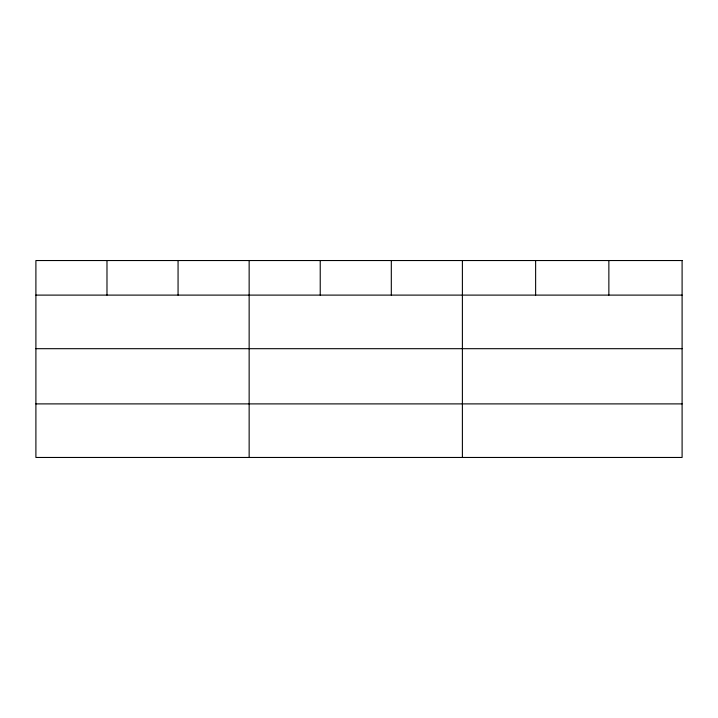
<?xml version="1.0" encoding="UTF-8"?>
<svg xmlns="http://www.w3.org/2000/svg" width="718" height="718" viewBox="0 0 718 718"><rect width="100%" height="100%" fill="white"/><g stroke="black" fill="none" stroke-linecap="round" stroke-linejoin="round"><path stroke-width="1.08" d="M35.9 295.107L682.1 295.107M35.9 348.688L682.1 348.688M35.9 403.893L682.1 403.893M608.864 260.535L608.864 295.107M535.628 260.535L535.628 295.107M462.392 260.535L462.392 457.465M391.31 260.535L391.31 295.107M320.228 260.535L320.228 295.107M249.146 260.535L249.146 457.465M178.064 260.535L178.064 295.107M106.982 260.535L106.982 295.107M682.1 260.535L35.9 260.535L35.9 457.465L682.1 457.465L682.1 260.535"/></g></svg>
